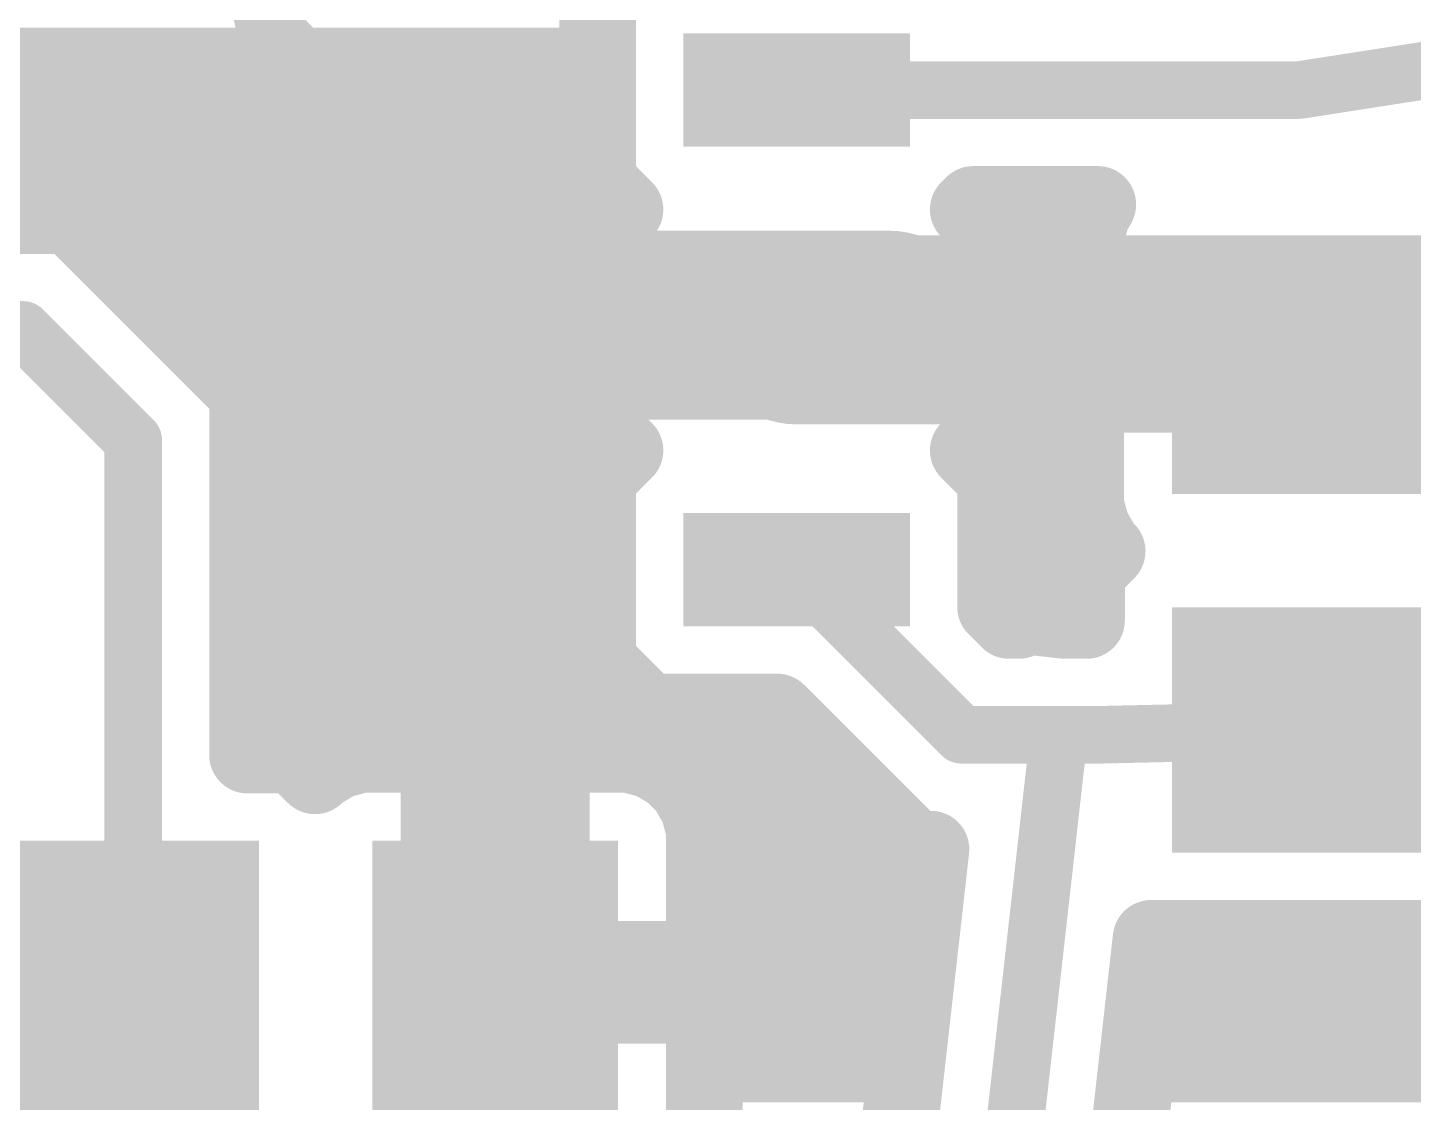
# Model space of a CAD drawing. Extents: x -40.6 to 40.6, y -25.6 to 25.6.
# Drawn here: x 7.47 to 14.8, y -3.45 to 2.24 of the extents above; entities that cross this region are included whole.
import ezdxf

# ---------------------------------------------------------------- set-up
doc = ezdxf.new("R2010")
doc.units = 0
doc.layers.add('16', color=175, linetype='CONTINUOUS')

# ---------------------------------------------------------------- blocks, each defined once
blk = doc.blocks.new('RECT')
blk.add_solid([(-0.5, -0.5), (0.5, -0.5), (-0.5, 0.5), (0.5, 0.5)])

msp = doc.modelspace()

# ---------------------------------------------------------------- linework, layer by layer
at = {"layer": '16'}
for points, const_width in [([(8.7122, 9.1694), (8.7122, 2.286)], 0.3048), ([(14.1986, 1.905), (19.9694, 2.805)], 0.3048), ([(10.6317, 2.54), (10.4844, 2.3927)], 0.4064), ([(10.4844, 2.3927), (10.4844, 1.4173)], 0.4064), ([(8.7122, 2.286), (10.4267, 0.5715)], 0.3048), ([(6.9908, 2.032), (10.4844, 2.032)], 0.4064), ([(11.5376, 1.905), (14.1986, 1.905)], 0.3048), ([(6.9908, 1.6256), (10.4844, 1.6256)], 0.4064), ([(10.4844, 1.4173), (10.6289, 1.2728)], 0.4064), ([(10.6289, 1.2728), (10.5717, 1.2157)], 0.4064), ([(12.4463, 1.2728), (12.4729, 1.2994)], 0.4064), ([(12.5035, 1.2157), (12.4463, 1.2728)], 0.4064), ([(12.4729, 1.2994), (13.1313, 1.2994)], 0.4064), ([(13.1313, 1.2994), (13.0988, 1.2431)], 0.4064), ([(7.693, 1.2406), (6.8729, 1.2406)], 0.4064), ([(8.2772, 0.6564), (7.693, 1.2406)], 0.4064), ([(7.7144, 1.2192), (10.5752, 1.2192)], 0.4064), ([(10.5717, 1.2157), (10.5116, 1.1115)], 0.4064), ([(12.5, 1.2192), (13.0924, 1.2192)], 0.4064), ([(12.5636, 1.1115), (12.5035, 1.2157)], 0.4064), ([(13.0988, 1.2431), (13.0676, 1.1268)], 0.4064), ([(13.0676, 1.1268), (13.0676, 0.5384)], 0.4064), ([(10.5116, 1.1115), (10.4804, 0.9952)], 0.4064), ([(12.5948, 0.9952), (12.5636, 1.1115)], 0.4064), ([(10.4804, 0.9952), (10.4804, 0.635)], 0.4064), ([(12.5948, 0.635), (12.5948, 0.9952)], 0.4064), ([(10.4267, 0.5715), (10.4775, 0.6223)], 1), ([(10.5156, 0.6604), (11.9888, 0.6604)], 1), ([(11.5376, 0.635), (15.3772, 0.635)], 1), ([(11.9888, 0.6604), (12.0269, 0.6604)], 1), ([(9.9416, 0.0864), (10.4267, 0.5715)], 1), ([(8.1208, 0.8128), (10.4804, 0.8128)], 0.4064), ([(12.5948, 0.8128), (13.0676, 0.8128)], 0.4064), ([(8.632, 0.3016), (8.2772, 0.6564)], 0.4064), ([(10.4804, 0.635), (11.5376, 0.635)], 0.4064), ([(11.5376, 0.635), (10.4804, 0.635)], 0.4064), ([(10.4804, 0.635), (10.4804, 0.2748)], 0.4064), ([(10.4775, 0.6223), (10.5156, 0.6604)], 0.3048), ([(11.5376, 0.635), (11.5376, 0.635)], 0.4064), ([(12.5948, 0.635), (11.5376, 0.635)], 0.4064), ([(11.5376, 0.635), (11.5376, 0.635)], 0.4064), ([(11.5376, 0.635), (12.5948, 0.635)], 0.4064), ([(11.5376, 0.635), (11.563, 0.6604)], 0.3048), ([(11.563, 0.6604), (11.9888, 0.6604)], 0.3048), ([(12.5948, 0.2748), (12.5948, 0.635)], 0.4064), ([(5.9376, 0.635), (7.4422, 0.635)], 0.3048), ([(7.4422, 0.635), (8.0264, 0.0508)], 0.3048), ([(13.0676, 0.5384), (14.153, 0.5384)], 0.4064), ([(14.153, 0.5384), (14.153, 0.2948)], 0.4064), ([(15.3772, 0.635), (14.2748, 0.4166)], 0.3048), ([(14.3966, 0.2948), (14.3966, 0.5384)], 0.4064), ([(14.3966, 0.5384), (15.482, 0.5384)], 0.4064), ([(8.5272, 0.4064), (10.4804, 0.4064)], 0.4064), ([(12.5948, 0.4064), (14.153, 0.4064)], 0.4064), ([(14.3966, 0.4064), (18.9935, 0.4064)], 0.4064), ([(9.9416, -2.8194), (9.9416, 0.0864)], 1), ([(8.632, -1.6162), (8.632, 0.3016)], 0.4064), ([(10.4804, 0.2748), (10.5116, 0.1585)], 0.4064), ([(12.5636, 0.1585), (12.5948, 0.2748)], 0.4064), ([(14.153, 0.2948), (13.0676, 0.2948)], 0.4064), ([(13.0676, 0.2948), (13.0676, -0.2936)], 0.4064), ([(15.482, 0.2948), (14.3966, 0.2948)], 0.4064), ([(10.5116, 0.1585), (10.5717, 0.0543)], 0.4064), ([(12.5035, 0.0543), (12.5636, 0.1585)], 0.4064), ([(10.5717, 0.0543), (10.6289, -0.0028)], 0.4064), ([(12.4463, -0.0028), (12.5035, 0.0543)], 0.4064), ([(8.0264, 0.0508), (8.0264, -2.8042)], 0.3048), ([(8.632, 0), (10.626, 0)], 0.4064), ([(10.6289, -0.0028), (10.4844, -0.1473)], 0.4064), ([(12.5908, -0.1473), (12.4463, -0.0028)], 0.4064), ([(12.4492, 0), (13.0676, 0)], 0.4064), ([(10.4844, -0.1473), (10.4844, -1.1227)], 0.4064), ([(12.5908, -0.8318), (12.5908, -0.1473)], 0.4064), ([(13.0676, -0.2936), (13.0988, -0.4099)], 0.4064), ([(8.632, -0.4064), (10.4844, -0.4064)], 0.4064), ([(12.5908, -0.4064), (13.0978, -0.4064)], 0.4064), ([(13.0988, -0.4099), (13.1589, -0.5141)], 0.4064), ([(13.1811, -0.5362), (13.0716, -0.6457)], 0.4064), ([(13.1589, -0.5141), (13.1811, -0.5362)], 0.4064), ([(11.5376, -0.635), (12.4114, -1.5088)], 0.3048), ([(13.0716, -0.6457), (13.0716, -0.9032)], 0.4064), ([(8.632, -0.8128), (10.4844, -0.8128)], 0.4064), ([(12.5908, -0.8128), (13.0716, -0.8128)], 0.4064), ([(12.6622, -0.9032), (12.5908, -0.8318)], 0.4064), ([(12.7142, -0.9032), (12.6622, -0.9032)], 0.4064), ([(12.7447, -0.8789), (12.7142, -0.9032)], 0.4064), ([(12.9601, -0.9032), (12.7447, -0.8789)], 0.4064), ([(13.0716, -0.9032), (12.9601, -0.9032)], 0.4064), ([(10.4844, -1.1227), (10.7499, -1.3882)], 0.4064), ([(8.632, -1.2192), (10.5809, -1.2192)], 0.4064), ([(10.7499, -1.3882), (11.4344, -1.3882)], 0.4064), ([(11.4344, -1.3882), (11.8058, -1.7596)], 0.4064), ([(12.4114, -1.5088), (13.1318, -1.5088)], 0.3048), ([(12.9261, -1.5088), (12.6721, -3.7617)], 0.3048), ([(13.1318, -1.5088), (12.9261, -1.5088)], 0.3048), ([(14.2748, -1.4834), (13.1318, -1.5088)], 0.3048), ([(8.8793, -1.6162), (8.632, -1.6162)], 0.4064), ([(8.9888, -1.7257), (8.8793, -1.6162)], 0.4064), ([(8.8887, -1.6256), (9.1814, -1.6256)], 0.4064), ([(9.1151, -1.6434), (9.0109, -1.7035)], 0.4064), ([(9.2314, -1.6122), (9.1151, -1.6434)], 0.4064), ([(9.8198, -1.6122), (9.2314, -1.6122)], 0.4064), ([(9.8198, -2.6976), (9.8198, -1.6122)], 0.4064), ([(9.8198, -1.6256), (10.0634, -1.6256)], 0.4064), ([(10.6518, -1.6122), (10.0634, -1.6122)], 0.4064), ([(10.0634, -1.6122), (10.0634, -2.6976)], 0.4064), ([(10.7681, -1.6434), (10.6518, -1.6122)], 0.4064), ([(10.7018, -1.6256), (11.6718, -1.6256)], 0.4064), ([(10.8723, -1.7035), (10.7681, -1.6434)], 0.4064), ([(9.0109, -1.7035), (8.9888, -1.7257)], 0.4064), ([(10.9574, -1.7887), (10.8723, -1.7035)], 0.4064), ([(11.0176, -1.8929), (10.9574, -1.7887)], 0.4064), ([(11.8058, -1.7596), (12.1606, -2.1144)], 0.4064), ([(11.0488, -2.0092), (11.0176, -1.8929)], 0.4064), ([(9.8198, -2.032), (10.0634, -2.032)], 0.4064), ([(11.0488, -2.6976), (11.0488, -2.0092)], 0.4064), ([(11.0488, -2.032), (12.0782, -2.032)], 0.4064), ([(12.2484, -2.1144), (12.0807, -3.6019)], 0.4064), ([(12.1606, -2.1144), (12.2484, -2.1144)], 0.4064), ([(9.8198, -2.4384), (10.0634, -2.4384)], 0.4064), ([(11.0488, -2.4384), (12.2119, -2.4384)], 0.4064), ([(9.9416, -2.8194), (9.8654, -5.7556)], 1), ([(13.2906, -3.6816), (13.414, -2.5866)], 0.4064), ([(13.414, -2.5866), (15.2125, -2.5866)], 0.4064), ([(10.0634, -2.6976), (9.8198, -2.6976)], 0.4064), ([(10.0634, -2.9412), (10.0634, -2.6976)], 0.4064), ([(10.0634, -2.6976), (11.0488, -2.6976)], 0.4064), ([(8.0264, -2.8042), (8.0416, -2.8194)], 0.3048), ([(10.0634, -2.8448), (12.166, -2.8448)], 0.4064), ([(13.3849, -2.8448), (23.2668, -2.8448)], 0.4064), ([(9.8198, -4.0266), (9.8198, -2.9412)], 0.4064), ([(9.8198, -2.9412), (10.0634, -2.9412)], 0.4064), ([(10.0634, -2.9412), (10.0634, -4.0266)], 0.4064), ([(11.0488, -2.9412), (10.0634, -2.9412)], 0.4064), ([(11.0488, -3.6296), (11.0488, -2.9412)], 0.4064), ([(9.8198, -3.2512), (10.0634, -3.2512)], 0.4064), ([(11.0488, -3.2512), (12.1202, -3.2512)], 0.4064), ([(13.3391, -3.2512), (23.4653, -3.2512)], 0.4064), ([(11.0176, -3.7459), (11.0488, -3.6296)], 0.4064), ([(12.0807, -3.6019), (11.1954, -5.6083)], 0.4064)]:
    msp.add_lwpolyline(points, dxfattribs=dict(at, const_width=const_width))
for points, const_width in [([(10.4126, 2.4646, 1), (10.5562, 2.3209)], 0.2032), ([(8.7661, 2.3399, 1), (8.6583, 2.2321)], 0.1524), ([(8.636, 2.286, 1), (8.7884, 2.286)], 0.1524), ([(10.4844, 1.9304, 1), (10.4844, 2.1336)], 0.2032), ([(11.5376, 1.9812, 1), (11.5376, 1.8288)], 0.1524), ([(14.1869, 1.9803, 1), (14.2103, 1.8297)], 0.1524), ([(14.1986, 1.8288, 1), (14.1986, 1.9812)], 0.1524), ([(10.4844, 1.524, 1), (10.4844, 1.7272)], 0.2032), ([(10.5562, 1.4891, 1), (10.4126, 1.3454)], 0.2032), ([(10.3828, 1.4173, 1), (10.586, 1.4173)], 0.2032), ([(10.7007, 1.201, 1), (10.557, 1.3447)], 0.2032), ([(12.5182, 1.3447, 1), (12.3745, 1.201)], 0.2032), ([(12.4729, 1.401, 1), (12.4729, 1.1978)], 0.2032), ([(12.5448, 1.2276, 1), (12.4011, 1.3712)], 0.2032), ([(13.2193, 1.2486, 1), (13.0433, 1.3502)], 0.2032), ([(13.1313, 1.1978, 1), (13.1313, 1.401)], 0.2032), ([(7.7649, 1.3124, 1), (7.6212, 1.1688)], 0.2032), ([(7.7144, 1.3208, 1), (7.7144, 1.1176)], 0.2032), ([(7.693, 1.139, 1), (7.693, 1.3422)], 0.2032), ([(10.6597, 1.1649, 1), (10.4838, 1.2665)], 0.2032), ([(10.557, 1.201, 1), (10.7007, 1.3447)], 0.2032), ([(10.5752, 1.1176, 1), (10.5752, 1.3208)], 0.2032), ([(12.3745, 1.3447, 1), (12.5182, 1.201)], 0.2032), ([(12.5, 1.3208, 1), (12.5, 1.1176)], 0.2032), ([(12.5914, 1.2665, 1), (12.4155, 1.1649)], 0.2032), ([(13.0108, 1.2939, 1), (13.1867, 1.1923)], 0.2032), ([(13.1969, 1.2168, 1), (13.0006, 1.2694)], 0.2032), ([(13.0924, 1.1176, 1), (13.0924, 1.3208)], 0.2032), ([(10.4999, 1.2876, 1), (10.6436, 1.1439)], 0.2032), ([(12.4316, 1.1439, 1), (12.5753, 1.2876)], 0.2032), ([(13.1692, 1.1268, 1), (12.966, 1.1268)], 0.2032), ([(10.4236, 1.1623, 1), (10.5995, 1.0607)], 0.2032), ([(10.6097, 1.0852, 1), (10.4134, 1.1378)], 0.2032), ([(12.6618, 1.1378, 1), (12.4655, 1.0852)], 0.2032), ([(12.4757, 1.0607, 1), (12.6516, 1.1623)], 0.2032), ([(12.9695, 1.1531, 1), (13.1657, 1.1005)], 0.2032), ([(10.582, 0.9952, 1), (10.3788, 0.9952)], 0.2032), ([(12.6964, 0.9952, 1), (12.4932, 0.9952)], 0.2032), ([(10.5156, 0.9104, 1), (10.5156, 0.4104)], 0.5), ([(10.6543, 0.4455, 1), (10.3007, 0.7991)], 0.5), ([(10.3823, 1.0215, 1), (10.5785, 0.9689)], 0.2032), ([(11.5376, 0.885, 1), (11.5376, 0.385)], 0.5), ([(11.9888, 0.9104, 1), (11.9888, 0.4104)], 0.5), ([(11.9888, 0.4104, 1), (11.9888, 0.9104)], 0.5), ([(12.0269, 0.4104, 1), (12.0269, 0.9104)], 0.5), ([(12.4967, 0.9689, 1), (12.6929, 1.0215)], 0.2032), ([(10.6035, 0.3947, 1), (10.2499, 0.7483)], 0.5), ([(8.1208, 0.9144, 1), (8.1208, 0.7112)], 0.2032), ([(10.2499, 0.7483, 1), (10.6035, 0.3947)], 0.5), ([(10.4804, 0.7112, 1), (10.4804, 0.9144)], 0.2032), ([(12.5948, 0.9144, 1), (12.5948, 0.7112)], 0.2032), ([(13.0676, 0.7112, 1), (13.0676, 0.9144)], 0.2032), ([(8.3491, 0.7282, 1), (8.2054, 0.5846)], 0.2032), ([(8.2054, 0.5846, 1), (8.3491, 0.7282)], 0.2032), ([(10.4804, 0.7366, 1), (10.4804, 0.5334)], 0.2032), ([(10.4804, 0.7366, 1), (10.4804, 0.5334)], 0.2032), ([(10.582, 0.635, 1), (10.3788, 0.635)], 0.2032), ([(10.5695, 0.6065, 1), (10.4617, 0.7143)], 0.1524), ([(11.6392, 0.635, 1), (11.436, 0.635)], 0.2032), ([(11.5376, 0.7366, 1), (11.5376, 0.5334)], 0.2032), ([(11.6392, 0.635, 1), (11.436, 0.635)], 0.2032), ([(11.5376, 0.7366, 1), (11.5376, 0.5334)], 0.2032), ([(11.563, 0.7366, 1), (11.563, 0.5842)], 0.1524), ([(11.6169, 0.6065, 1), (11.5091, 0.7143)], 0.1524), ([(11.5376, 0.5334, 1), (11.5376, 0.7366)], 0.2032), ([(11.5376, 0.5334, 1), (11.5376, 0.7366)], 0.2032), ([(11.9888, 0.5842, 1), (11.9888, 0.7366)], 0.1524), ([(12.6964, 0.635, 1), (12.4932, 0.635)], 0.2032), ([(12.5948, 0.5334, 1), (12.5948, 0.7366)], 0.2032), ([(12.5948, 0.5334, 1), (12.5948, 0.7366)], 0.2032), ([(7.4961, 0.6889, 1), (7.3883, 0.5811)], 0.1524), ([(7.4422, 0.5588, 1), (7.4422, 0.7112)], 0.1524), ([(10.3788, 0.635, 1), (10.582, 0.635)], 0.2032), ([(10.4236, 0.6762, 1), (10.5314, 0.5684)], 0.1524), ([(11.436, 0.635, 1), (11.6392, 0.635)], 0.2032), ([(11.436, 0.635, 1), (11.6392, 0.635)], 0.2032), ([(11.4837, 0.6889, 1), (11.5915, 0.5811)], 0.1524), ([(12.4932, 0.635, 1), (12.6964, 0.635)], 0.2032), ([(13.0676, 0.64, 1), (13.0676, 0.4368)], 0.2032), ([(14.2546, 0.5384, 1), (14.0514, 0.5384)], 0.2032), ([(14.153, 0.4368, 1), (14.153, 0.64)], 0.2032), ([(14.4982, 0.5384, 1), (14.295, 0.5384)], 0.2032), ([(14.3966, 0.64, 1), (14.3966, 0.4368)], 0.2032), ([(10.3728, 0.5176, 1), (10.4806, 0.6254)], 0.1524), ([(8.5272, 0.508, 1), (8.5272, 0.3048)], 0.2032), ([(10.4804, 0.3048, 1), (10.4804, 0.508)], 0.2032), ([(12.5948, 0.508, 1), (12.5948, 0.3048)], 0.2032), ([(12.966, 0.5384, 1), (13.1692, 0.5384)], 0.2032), ([(14.153, 0.3048, 1), (14.153, 0.508)], 0.2032), ([(14.3966, 0.508, 1), (14.3966, 0.3048)], 0.2032), ([(10.1916, 0.0864, 1), (9.6916, 0.0864)], 0.5), ([(14.26, 0.4913, 1), (14.2896, 0.3419)], 0.1524), ([(8.7336, 0.3016, 1), (8.5304, 0.3016)], 0.2032), ([(8.5602, 0.2298, 1), (8.7038, 0.3735)], 0.2032), ([(9.7648, 0.2632, 1), (10.1184, -0.0904)], 0.5), ([(10.5785, 0.3011, 1), (10.3823, 0.2485)], 0.2032), ([(12.6929, 0.2485, 1), (12.4967, 0.3011)], 0.2032), ([(13.0676, 0.3964, 1), (13.0676, 0.1932)], 0.2032), ([(13.1692, 0.2948, 1), (12.966, 0.2948)], 0.2032), ([(14.153, 0.1932, 1), (14.153, 0.3964)], 0.2032), ([(14.3966, 0.3964, 1), (14.3966, 0.1932)], 0.2032), ([(10.3788, 0.2748, 1), (10.582, 0.2748)], 0.2032), ([(12.4932, 0.2748, 1), (12.6964, 0.2748)], 0.2032), ([(14.0514, 0.2948, 1), (14.2546, 0.2948)], 0.2032), ([(14.295, 0.2948, 1), (14.4982, 0.2948)], 0.2032), ([(10.5995, 0.2093, 1), (10.4236, 0.1077)], 0.2032), ([(12.6516, 0.1077, 1), (12.4757, 0.2093)], 0.2032), ([(10.4134, 0.1322, 1), (10.6097, 0.1848)], 0.2032), ([(10.6436, 0.1261, 1), (10.4999, -0.0176)], 0.2032), ([(12.5753, -0.0176, 1), (12.4316, 0.1261)], 0.2032), ([(12.4655, 0.1848, 1), (12.6618, 0.1322)], 0.2032), ([(8.1026, 0.0508, 1), (7.9502, 0.0508)], 0.1524), ([(7.9725, -0.0031, 1), (8.0803, 0.1047)], 0.1524), ([(8.632, 0.1016, 1), (8.632, -0.1016)], 0.2032), ([(10.4838, 0.0035, 1), (10.6597, 0.1051)], 0.2032), ([(10.7007, -0.0747, 1), (10.557, 0.069)], 0.2032), ([(10.557, -0.0747, 1), (10.7007, 0.069)], 0.2032), ([(10.626, -0.1016, 1), (10.626, 0.1016)], 0.2032), ([(12.5182, 0.069, 1), (12.3745, -0.0747)], 0.2032), ([(12.3745, 0.069, 1), (12.5182, -0.0747)], 0.2032), ([(12.4492, 0.1016, 1), (12.4492, -0.1016)], 0.2032), ([(12.4155, 0.1051, 1), (12.5914, 0.0035)], 0.2032), ([(13.0676, -0.1016, 1), (13.0676, 0.1016)], 0.2032), ([(10.586, -0.1473, 1), (10.3828, -0.1473)], 0.2032), ([(10.4126, -0.0754, 1), (10.5562, -0.2191)], 0.2032), ([(12.6924, -0.1473, 1), (12.4892, -0.1473)], 0.2032), ([(12.519, -0.2191, 1), (12.6626, -0.0754)], 0.2032), ([(13.1657, -0.2673, 1), (12.9695, -0.3199)], 0.2032), ([(8.632, -0.3048, 1), (8.632, -0.508)], 0.2032), ([(10.4844, -0.508, 1), (10.4844, -0.3048)], 0.2032), ([(12.5908, -0.3048, 1), (12.5908, -0.508)], 0.2032), ([(12.966, -0.2936, 1), (13.1692, -0.2936)], 0.2032), ([(13.1867, -0.3591, 1), (13.0108, -0.4607)], 0.2032), ([(13.0978, -0.508, 1), (13.0978, -0.3048)], 0.2032), ([(13.0006, -0.4362, 1), (13.1969, -0.3836)], 0.2032), ([(13.2308, -0.4423, 1), (13.0871, -0.586)], 0.2032), ([(13.071, -0.5649, 1), (13.2469, -0.4633)], 0.2032), ([(13.2529, -0.6081, 1), (13.1092, -0.4644)], 0.2032), ([(13.1092, -0.6081, 1), (13.2529, -0.4644)], 0.2032), ([(11.5915, -0.5811, 1), (11.4837, -0.6889)], 0.1524), ([(13.1732, -0.6457, 1), (12.97, -0.6457)], 0.2032), ([(12.9998, -0.5738, 1), (13.1434, -0.7175)], 0.2032), ([(8.632, -0.7112, 1), (8.632, -0.9144)], 0.2032), ([(10.4844, -0.9144, 1), (10.4844, -0.7112)], 0.2032), ([(12.5908, -0.7112, 1), (12.5908, -0.9144)], 0.2032), ([(12.6626, -0.7599, 1), (12.519, -0.9036)], 0.2032), ([(13.0716, -0.9144, 1), (13.0716, -0.7112)], 0.2032), ([(12.4892, -0.8318, 1), (12.6924, -0.8318)], 0.2032), ([(12.6622, -0.8016, 1), (12.6622, -1.0048)], 0.2032), ([(12.5904, -0.975, 1), (12.7341, -0.8314)], 0.2032), ([(12.6509, -0.8238, 1), (12.7776, -0.9826)], 0.2032), ([(12.7561, -0.7779, 1), (12.7333, -0.9799)], 0.2032), ([(12.808, -0.9583, 1), (12.6813, -0.7995)], 0.2032), ([(12.7142, -1.0048, 1), (12.7142, -0.8016)], 0.2032), ([(12.9601, -0.8016, 1), (12.9601, -1.0048)], 0.2032), ([(12.9487, -1.0042, 1), (12.9715, -0.8022)], 0.2032), ([(13.0716, -1.0048, 1), (13.0716, -0.8016)], 0.2032), ([(12.97, -0.9032, 1), (13.1732, -0.9032)], 0.2032), ([(10.5562, -1.0509, 1), (10.4126, -1.1946)], 0.2032), ([(8.632, -1.1176, 1), (8.632, -1.3208)], 0.2032), ([(10.3828, -1.1227, 1), (10.586, -1.1227)], 0.2032), ([(10.5809, -1.3208, 1), (10.5809, -1.1176)], 0.2032), ([(10.7499, -1.2866, 1), (10.7499, -1.4898)], 0.2032), ([(10.678, -1.46, 1), (10.8217, -1.3164)], 0.2032), ([(11.5062, -1.3164, 1), (11.3625, -1.46)], 0.2032), ([(11.4344, -1.4898, 1), (11.4344, -1.2866)], 0.2032), ([(12.4114, -1.4326, 1), (12.4114, -1.585)], 0.1524), ([(12.3575, -1.5627, 1), (12.4653, -1.4549)], 0.1524), ([(12.9261, -1.4326, 1), (12.9261, -1.585)], 0.1524), ([(13.0018, -1.5173, 1), (12.8504, -1.5003)], 0.1524), ([(13.1301, -1.4326, 1), (13.1335, -1.585)], 0.1524), ([(13.1318, -1.585, 1), (13.1318, -1.4326)], 0.1524), ([(13.1318, -1.585, 1), (13.1318, -1.4326)], 0.1524), ([(14.2765, -1.5596, 1), (14.2731, -1.4072)], 0.1524), ([(8.632, -1.5146, 1), (8.632, -1.7178)], 0.2032), ([(8.9512, -1.5444, 1), (8.8075, -1.688)], 0.2032), ([(8.8887, -1.524, 1), (8.8887, -1.7272)], 0.2032), ([(8.8793, -1.7178, 1), (8.8793, -1.5146)], 0.2032), ([(9.0888, -1.5452, 1), (9.1414, -1.7415)], 0.2032), ([(9.1659, -1.7313, 1), (9.0643, -1.5554)], 0.2032), ([(9.2314, -1.5106, 1), (9.2314, -1.7138)], 0.2032), ([(9.1814, -1.7272, 1), (9.1814, -1.524)], 0.2032), ([(9.2577, -1.7103, 1), (9.2051, -1.5141)], 0.2032), ([(9.9214, -1.6122, 1), (9.7182, -1.6122)], 0.2032), ([(9.8198, -1.524, 1), (9.8198, -1.7272)], 0.2032), ([(9.8198, -1.7138, 1), (9.8198, -1.5106)], 0.2032), ([(10.0634, -1.5106, 1), (10.0634, -1.7138)], 0.2032), ([(10.165, -1.6122, 1), (9.9618, -1.6122)], 0.2032), ([(10.0634, -1.7272, 1), (10.0634, -1.524)], 0.2032), ([(10.6781, -1.5141, 1), (10.6255, -1.7103)], 0.2032), ([(10.7018, -1.524, 1), (10.7018, -1.7272)], 0.2032), ([(10.6518, -1.7138, 1), (10.6518, -1.5106)], 0.2032), ([(10.8189, -1.5554, 1), (10.7173, -1.7313)], 0.2032), ([(10.7418, -1.7415, 1), (10.7944, -1.5452)], 0.2032), ([(11.6718, -1.7272, 1), (11.6718, -1.524)], 0.2032), ([(8.5304, -1.6162, 1), (8.7336, -1.6162)], 0.2032), ([(8.9601, -1.6156, 1), (9.0617, -1.7915)], 0.2032), ([(9.0827, -1.7754, 1), (8.939, -1.6317)], 0.2032), ([(10.9442, -1.6317, 1), (10.8005, -1.7754)], 0.2032), ([(10.8215, -1.7915, 1), (10.9231, -1.6156)], 0.2032), ([(8.9169, -1.6538, 1), (9.0606, -1.7975)], 0.2032), ([(8.9169, -1.7975, 1), (9.0606, -1.6538)], 0.2032), ([(11.0454, -1.7379, 1), (10.8695, -1.8395)], 0.2032), ([(11.8776, -1.6878, 1), (11.734, -1.8315)], 0.2032), ([(11.734, -1.8315, 1), (11.8776, -1.6878)], 0.2032), ([(10.8856, -1.8605, 1), (11.0293, -1.7168)], 0.2032), ([(11.1158, -1.8666, 1), (10.9195, -1.9192)], 0.2032), ([(10.9297, -1.9437, 1), (11.1056, -1.8421)], 0.2032), ([(9.8198, -1.9304, 1), (9.8198, -2.1336)], 0.2032), ([(10.0634, -2.1336, 1), (10.0634, -1.9304)], 0.2032), ([(11.1504, -2.0092, 1), (10.9472, -2.0092)], 0.2032), ([(11.0488, -1.9304, 1), (11.0488, -2.1336)], 0.2032), ([(12.0782, -2.1336, 1), (12.0782, -1.9304)], 0.2032), ([(10.9507, -2.0355, 1), (11.1469, -1.9829)], 0.2032), ([(12.1606, -2.0128, 1), (12.1606, -2.216)], 0.2032), ([(12.0887, -2.1862, 1), (12.2324, -2.0426)], 0.2032), ([(12.3493, -2.1258, 1), (12.1474, -2.103)], 0.2032), ([(12.2484, -2.216, 1), (12.2484, -2.0128)], 0.2032), ([(9.8198, -2.3368, 1), (9.8198, -2.54)], 0.2032), ([(10.0634, -2.54, 1), (10.0634, -2.3368)], 0.2032), ([(11.0488, -2.3368, 1), (11.0488, -2.54)], 0.2032), ([(12.2119, -2.54, 1), (12.2119, -2.3368)], 0.2032), ([(10.1915, -2.8259, 1), (9.6917, -2.8129)], 0.5), ([(13.414, -2.485, 1), (13.414, -2.6882)], 0.2032), ([(13.515, -2.598, 1), (13.3131, -2.5752)], 0.2032), ([(9.8198, -2.596, 1), (9.8198, -2.7992)], 0.2032), ([(10.165, -2.6976, 1), (9.9618, -2.6976)], 0.2032), ([(10.0634, -2.596, 1), (10.0634, -2.7992)], 0.2032), ([(10.0634, -2.7992, 1), (10.0634, -2.596)], 0.2032), ([(11.0488, -2.7992, 1), (11.0488, -2.596)], 0.2032), ([(9.6916, -2.8194, 1), (10.1916, -2.8194)], 0.5), ([(9.7182, -2.6976, 1), (9.9214, -2.6976)], 0.2032), ([(9.9618, -2.6976, 1), (10.165, -2.6976)], 0.2032), ([(10.9472, -2.6976, 1), (11.1504, -2.6976)], 0.2032), ([(8.0803, -2.7503, 1), (7.9725, -2.8581)], 0.1524), ([(7.9877, -2.8733, 1), (8.0955, -2.7655)], 0.1524), ([(10.0634, -2.7432, 1), (10.0634, -2.9464)], 0.2032), ([(12.166, -2.9464, 1), (12.166, -2.7432)], 0.2032), ([(13.3849, -2.7432, 1), (13.3849, -2.9464)], 0.2032), ([(7.9502, -2.8042, 1), (8.1026, -2.8042)], 0.1524), ([(9.9214, -2.9412, 1), (9.7182, -2.9412)], 0.2032), ([(9.8198, -2.8396, 1), (9.8198, -3.0428)], 0.2032), ([(10.165, -2.9412, 1), (9.9618, -2.9412)], 0.2032), ([(10.0634, -2.8396, 1), (10.0634, -3.0428)], 0.2032), ([(10.0634, -3.0428, 1), (10.0634, -2.8396)], 0.2032), ([(11.1504, -2.9412, 1), (10.9472, -2.9412)], 0.2032), ([(11.0488, -3.0428, 1), (11.0488, -2.8396)], 0.2032), ([(9.9618, -2.9412, 1), (10.165, -2.9412)], 0.2032), ([(9.8198, -3.1496, 1), (9.8198, -3.3528)], 0.2032), ([(10.0634, -3.3528, 1), (10.0634, -3.1496)], 0.2032), ([(11.0488, -3.1496, 1), (11.0488, -3.3528)], 0.2032), ([(12.1202, -3.3528, 1), (12.1202, -3.1496)], 0.2032), ([(13.3391, -3.1496, 1), (13.3391, -3.3528)], 0.2032), ([(11.1469, -3.6559, 1), (10.9507, -3.6033)], 0.2032), ([(12.1736, -3.6429, 1), (11.9877, -3.5609)], 0.2032)]:
    msp.add_lwpolyline(points, format="xyb", dxfattribs=dict(at, const_width=const_width))

# ---------------------------------------------------------------- block references
at = {"layer": '16', "rotation": 90}
for p, xscale, yscale in [((11.5376, 1.905), 0.6, 1.2), ((14.2748, 0.4166), 1.3, 1.5), ((11.5376, 0.635), 0.6, 1.2), ((11.5376, -0.635), 0.6, 1.2), ((14.2748, -1.4834), 1.3, 1.5)]:
    msp.add_blockref('RECT', p, dxfattribs=dict(at, xscale=xscale, yscale=yscale))
at = {"layer": '16', "xscale": 1.3, "yscale": 1.5}
for p in [(8.0416, -2.8194), (9.9416, -2.8194)]:
    msp.add_blockref('RECT', p, dxfattribs=at)

doc.saveas('drawing.dxf')
